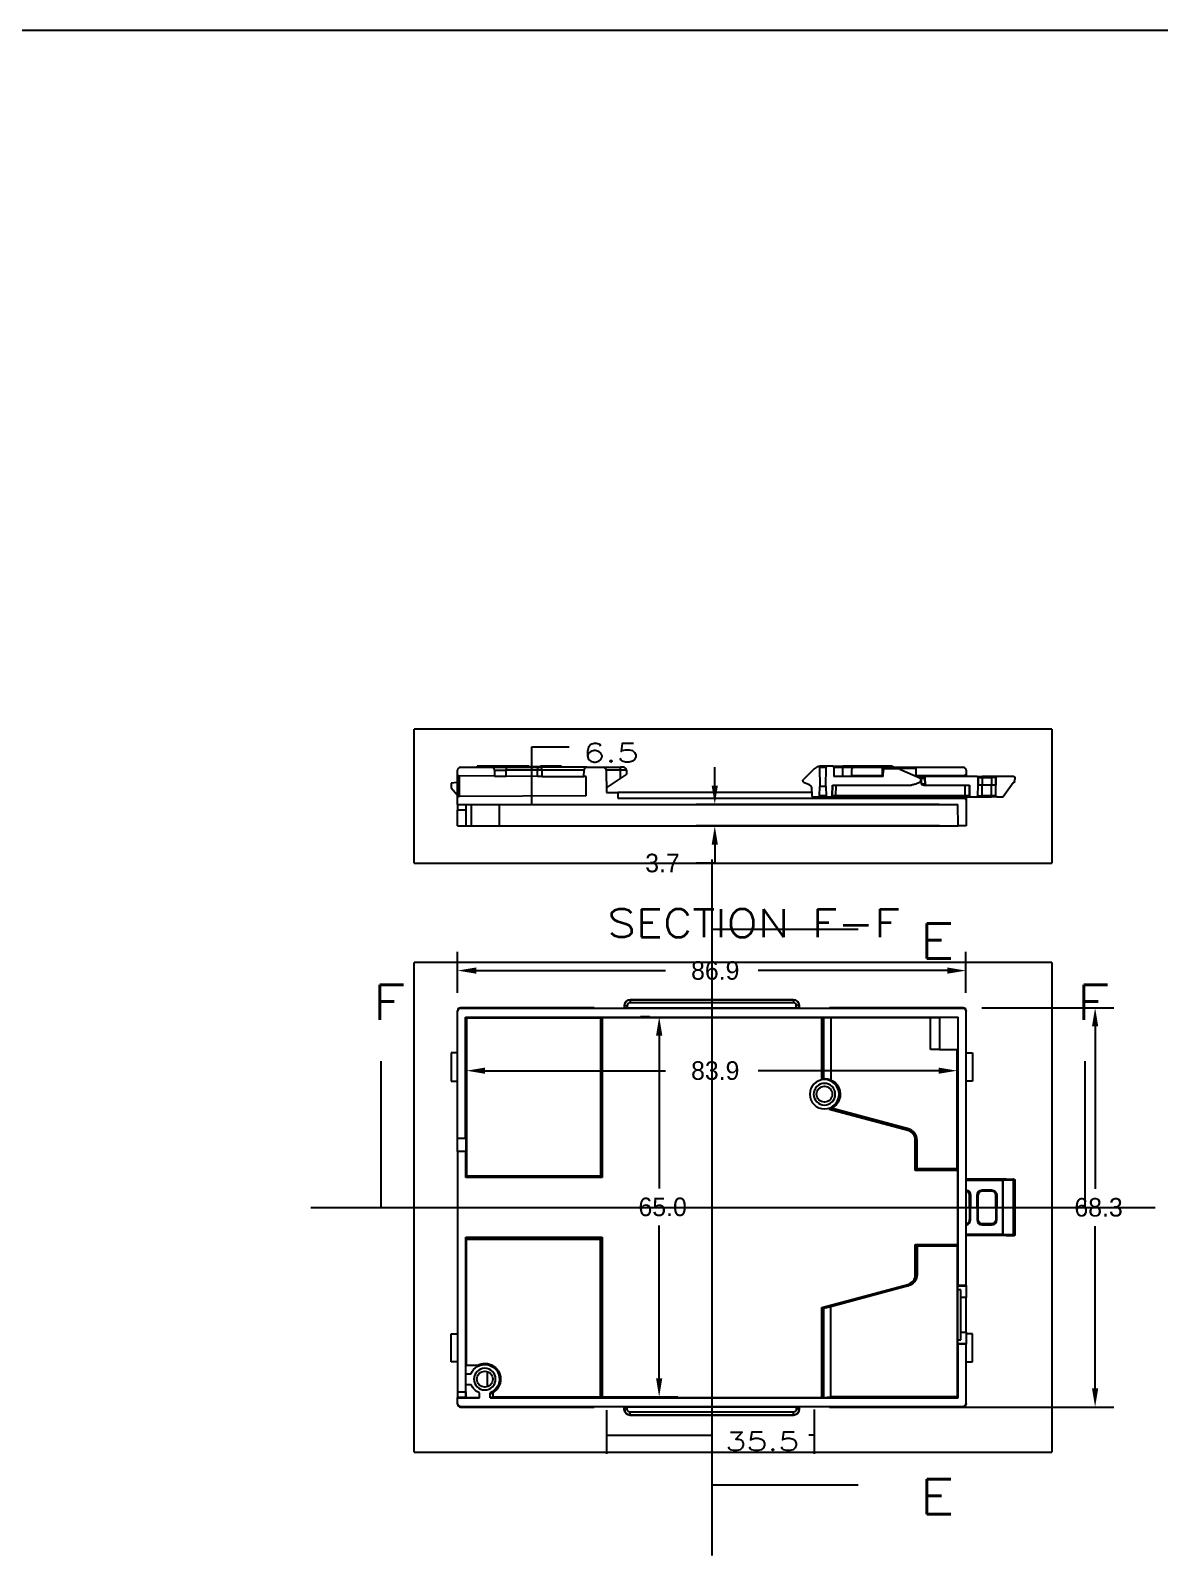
# Model space of a CAD drawing. Header units: inches. Extents: x 0 to 1189, y 0 to 841.
# Drawn here: x 898.4 to 1091.4, y 580.3 to 841 of the extents above; entities that cross this region are included whole.
import ezdxf
from ezdxf.lldxf.tags import DXFTag

# ---------------------------------------------------------------- set-up
doc = ezdxf.new("R2010")
doc.units = ezdxf.units.IN
doc.header["$MEASUREMENT"] = 0
doc.layers.add('1', color=7, linetype='Continuous', true_color=0xffffff)
doc.styles.add('blockfont', font='simplex.shx', dxfattribs={"bigfont": 'bigfont'})
tags = doc.linetypes.add('PHANTOM', pattern=[2.5, 1.25, -0.25, 0.25, -0.25, 0.25, -0.25]).pattern_tags.tags
tags[14:15] = [DXFTag(74, 4), DXFTag(75, 0), DXFTag(340, '0'), DXFTag(46, 0.0), DXFTag(50, 0.0), DXFTag(44, 0.0), DXFTag(45, 0.0)]
tags[12:13] = [DXFTag(74, 4), DXFTag(75, 0), DXFTag(340, '0'), DXFTag(46, 0.0), DXFTag(50, 0.0), DXFTag(44, 0.0), DXFTag(45, 0.0)]
tags[10:11] = [DXFTag(74, 4), DXFTag(75, 0), DXFTag(340, '0'), DXFTag(46, 0.0), DXFTag(50, 0.0), DXFTag(44, 0.0), DXFTag(45, 0.0)]
tags[8:9] = [DXFTag(74, 4), DXFTag(75, 0), DXFTag(340, '0'), DXFTag(46, 0.0), DXFTag(50, 0.0), DXFTag(44, 0.0), DXFTag(45, 0.0)]
tags[6:7] = [DXFTag(74, 4), DXFTag(75, 0), DXFTag(340, '0'), DXFTag(46, 0.0), DXFTag(50, 0.0), DXFTag(44, 0.0), DXFTag(45, 0.0)]
tags[4:5] = [DXFTag(74, 4), DXFTag(75, 0), DXFTag(340, '0'), DXFTag(46, 0.0), DXFTag(50, 0.0), DXFTag(44, 0.0), DXFTag(45, 0.0)]
doc.dimstyles.get("Standard").update_dxf_attribs({"dimtxt": 0.18, "dimasz": 0.18, "dimexe": 0.18, "dimexo": 0.0625, "dimgap": 0.09, "dimtad": 0, "dimtih": 1, "dimtoh": 1, "dimdec": 4, "dimzin": 0, "dimdsep": 46, "dimtxsty": 'Standard', "dimcen": 0.09, "dimadec": 0, "dimazin": 0, "dimtfac": 1, "dimtdec": 4, "dimtofl": 0, "dimtmove": 0, "dimatfit": 3, "dimfxl": 0, "dimtolj": 1, "dimtzin": 0, "dimarcsym": 0})

# ---------------------------------------------------------------- blocks, each defined once
blk = doc.blocks.new('*D39')
at = {"layer": '1', "color": 7, "lineweight": -2}
for p, q in [((972.93, 661.89), (972.93, 666.36)), ((1056.83, 664.77), (1056.83, 666.36)), ((976.1, 663.19), (1006.94, 663.19)), ((1053.66, 663.19), (1022.82, 663.19))]:
    blk.add_line(p, q, dxfattribs=at)
at = {"layer": '1', "color": 7}
for points in [[(976.1, 663.71), (976.1, 662.66), (972.93, 663.19)], [(1053.66, 663.71), (1053.66, 662.66), (1056.83, 663.19)]]:
    blk.add_solid(points, dxfattribs=at)
at = {"layer": 'Defpoints', "color": 0}
for p in [(1056.83, 663.19), (1056.83, 663.19), (972.93, 660.3)]:
    blk.add_point(p, dxfattribs=at)
at = {"layer": '1', "color": 7, "insert": (1014.88, 663.19), "char_height": 3.175, "attachment_point": 5}
blk.add_mtext('\\A1; 83.9 ', dxfattribs=at)
blk = doc.blocks.new('*D40')
at = {"layer": '1', "color": 7, "lineweight": -2}
for p, q in [((971.43, 676.52), (971.43, 683.48)), ((1058.33, 676.52), (1058.33, 683.48)), ((974.61, 680.3), (1006.94, 680.3)), ((1055.16, 680.3), (1022.82, 680.3))]:
    blk.add_line(p, q, dxfattribs=at)
at = {"layer": '1', "color": 7}
for points in [[(974.61, 680.83), (974.61, 679.77), (971.43, 680.3)], [(1055.16, 680.83), (1055.16, 679.77), (1058.33, 680.3)]]:
    blk.add_solid(points, dxfattribs=at)
at = {"layer": 'Defpoints', "color": 0}
for p in [(1058.33, 680.3), (971.43, 674.93), (1058.33, 674.93)]:
    blk.add_point(p, dxfattribs=at)
at = {"layer": '1', "color": 7, "insert": (1014.88, 680.3), "char_height": 3.175, "attachment_point": 5}
blk.add_mtext('\\A1; 86.9 ', dxfattribs=at)
blk = doc.blocks.new('*D41')
at = {"layer": '1', "color": 7, "lineweight": -2}
for p, q in [((1015.39, 711.89), (1015.39, 715.07)), ((1053.74, 708.72), (1012.21, 708.72)), ((1053.81, 705.02), (1012.21, 705.02)), ((1015.39, 701.84), (1015.39, 698.67)), ((1015.39, 698.67), (1012.21, 698.67))]:
    blk.add_line(p, q, dxfattribs=at)
at = {"layer": '1', "color": 7}
for points in [[(1014.86, 711.89), (1015.92, 711.89), (1015.39, 708.72)], [(1014.86, 701.84), (1015.92, 701.84), (1015.39, 705.02)]]:
    blk.add_solid(points, dxfattribs=at)
at = {"layer": 'Defpoints', "color": 0}
for p in [(1055.33, 708.72), (1015.39, 705.02), (1055.39, 705.02)]:
    blk.add_point(p, dxfattribs=at)
at = {"layer": '1', "color": 7, "insert": (1005.86, 698.67), "char_height": 3.175, "attachment_point": 5}
blk.add_mtext('\\A1; 3.7 ', dxfattribs=at)
blk = doc.blocks.new('*D42')
at = {"layer": '1', "color": 7, "lineweight": -2}
for p, q in [((1004.3, 672.37), (1002.72, 672.37)), ((1005.89, 669.19), (1005.89, 643.06)), ((1005.89, 610.59), (1005.89, 636.71)), ((989.83, 607.41), (1009.07, 607.41))]:
    blk.add_line(p, q, dxfattribs=at)
at = {"layer": '1', "color": 7}
for points in [[(1005.36, 669.19), (1006.42, 669.19), (1005.89, 672.37)], [(1005.36, 610.59), (1006.42, 610.59), (1005.89, 607.41)]]:
    blk.add_solid(points, dxfattribs=at)
at = {"layer": 'Defpoints', "color": 0}
for p in [(1005.89, 672.37), (1005.89, 672.37), (988.24, 607.41)]:
    blk.add_point(p, dxfattribs=at)
at = {"layer": '1', "color": 7, "insert": (1005.89, 639.89), "char_height": 3.175, "attachment_point": 5}
blk.add_mtext('\\A1; 65.0 ', dxfattribs=at)
blk = doc.blocks.new('*D43')
at = {"layer": '1', "color": 7, "lineweight": -2}
for p, q in [((1061.01, 673.94), (1083.58, 673.94)), ((1080.4, 670.77), (1080.4, 642.99)), ((1080.4, 608.87), (1080.4, 636.64)), ((1049.59, 605.69), (1083.58, 605.69))]:
    blk.add_line(p, q, dxfattribs=at)
at = {"layer": '1', "color": 7}
for points in [[(1079.87, 670.77), (1080.93, 670.77), (1080.4, 673.94)], [(1079.87, 608.87), (1080.93, 608.87), (1080.4, 605.69)]]:
    blk.add_solid(points, dxfattribs=at)
at = {"layer": 'Defpoints', "color": 0}
for p in [(1059.42, 673.94), (1048, 605.69), (1080.4, 605.69)]:
    blk.add_point(p, dxfattribs=at)
at = {"layer": '1', "color": 7, "insert": (1080.4, 639.82), "char_height": 3.175, "attachment_point": 5}
blk.add_mtext('\\A1; 68.3 ', dxfattribs=at)
blk = doc.blocks.new('_U0')
at = {"color": 7}
for p, q in [((358.63, 677.74), (364.98, 677.74)), ((358.63, 667.9), (358.63, 677.74)), ((352.86, 674.4), (361.81, 674.4))]:
    blk.add_line(p, q, dxfattribs=at)
for points in [[(358.63, 674.4), (359.48, 671.23), (357.78, 671.23), (358.63, 674.4)], [(358.63, 667.9), (357.78, 671.08), (359.48, 671.08), (358.63, 667.9)]]:
    blk.add_solid(points, dxfattribs=at)
at = {"layer": '1', "color": 7, "insert": (367.36, 675.13), "char_height": 3.175, "attachment_point": 7, "line_spacing_factor": 0.903614, "style": 'blockfont'}
blk.add_mtext('\\W01.410;\\fsimplex.shx;6.5', dxfattribs=at)

msp = doc.modelspace()

# ---------------------------------------------------------------- linework, layer by layer
at = {"layer": '1', "color": 251}
for p, q in [((1189, 841), (0, 841)), ((1073.0135, 721.5943), (963.9807, 721.5943)), ((963.9807, 698.6669), (963.9807, 721.5943)), ((1073.0135, 721.5943), (1073.0135, 698.6669)), ((963.9807, 698.6669), (1073.0135, 698.6669)), ((1073.0135, 681.6652), (963.9807, 681.6652)), ((963.9807, 597.9652), (963.9807, 681.6652)), ((1073.0135, 681.6652), (1073.0135, 597.9652)), ((963.9807, 597.9652), (1073.0135, 597.9652))]:
    msp.add_line(p, q, dxfattribs=at)
at = {"layer": '1', "color": 163}
for p, q in [((971.4307, 713.8157), (971.4307, 714.5669)), ((971.9307, 715.0669), (977.2368, 715.0669)), ((978.7807, 715.2169), (974.7745, 715.2169)), ((974.7745, 715.0669), (974.7745, 715.2169)), ((977.2368, 715.0669), (979.7557, 715.0669)), ((977.7367, 714.5756), (979.7557, 714.5756)), ((977.7367, 714.5756), (977.7548, 713.5381)), ((983.6307, 715.2169), (978.7807, 715.2169)), ((978.7807, 715.0669), (978.7807, 715.2169)), ((979.7557, 715.0669), (985.087, 715.0669)), ((979.7557, 715.0669), (979.7557, 714.5756)), ((985.087, 714.5756), (979.7557, 714.5756)), ((979.7557, 713.529), (979.7557, 714.5756)), ((983.6307, 715.0669), (983.6307, 715.2169)), ((985.087, 715.0669), (985.4708, 715.0669)), ((985.087, 715.0669), (985.087, 714.5756)), ((985.8696, 714.5756), (985.087, 714.5756)), ((985.087, 713.5048), (985.087, 714.5756)), ((993.5496, 715.0669), (985.4708, 715.0669)), ((985.5132, 715.2356), (985.5132, 715.0669)), ((986.171, 715.2169), (985.5752, 715.2169)), ((985.5752, 715.0669), (985.5752, 715.2169)), ((993.0497, 714.5756), (985.8696, 714.5756)), ((985.8845, 713.5012), (985.8696, 714.5756)), ((989.1752, 715.2169), (986.171, 715.2169)), ((986.171, 715.0669), (986.171, 715.2169)), ((989.1752, 715.0669), (989.1752, 715.2169)), ((989.2372, 715.0669), (989.2372, 715.2356)), ((993.0304, 713.4687), (993.0497, 714.5756)), ((993.5496, 715.0669), (996.3134, 715.0669)), ((996.3134, 715.0669), (999.2807, 715.0669)), ((996.8134, 714.5756), (996.8807, 710.7169)), ((999.2807, 714.5669), (996.8135, 714.5669)), ((999.7807, 715.0669), (999.2807, 715.0669)), ((999.2807, 714.5669), (999.2807, 715.0669)), ((999.2807, 713.1551), (999.2807, 714.5669)), ((1000.2807, 714.5669), (999.2807, 714.5669)), ((1000.2807, 714.5669), (1000.2807, 713.8169)), ((1038.7481, 714.5756), (1038.7322, 713.6669)), ((1039.248, 715.0669), (1043.8106, 715.0669)), ((1043.8106, 715.0669), (1050.0008, 715.0669)), ((1049.7509, 714.8212), (1044.0606, 714.8212)), ((1044.0807, 713.6669), (1044.0606, 714.8212)), ((1049.7509, 714.8212), (1049.7307, 713.6669)), ((1050.0008, 715.0669), (1057.8307, 715.0669)), ((1058.3307, 714.5669), (1058.3307, 713.9169)), ((971.4307, 712.4669), (970.3307, 712.3669)), ((970.3307, 712.3669), (970.3307, 711.5669)), ((971.4307, 709.818), (971.4307, 713.8157)), ((971.6796, 713.5657), (971.6796, 710.068)), ((977.7548, 713.5381), (971.6796, 713.5657)), ((977.7548, 713.5381), (979.7557, 713.529)), ((985.087, 713.5048), (979.7557, 713.529)), ((985.8845, 713.5012), (985.087, 713.5048)), ((985.8845, 713.5012), (993.0304, 713.4687)), ((993.4307, 713.4669), (993.0304, 713.4687)), ((993.4307, 710.1669), (993.4307, 713.4669)), ((996.866, 711.5572), (999.2807, 713.1551)), ((999.2807, 713.1551), (1000.2807, 713.8169)), ((1038.7322, 713.6669), (1038.7287, 713.4669)), ((1038.7322, 713.6669), (1044.0807, 713.6669)), ((1044.0807, 713.6669), (1044.1696, 713.6669)), ((1049.5285, 713.6669), (1049.7307, 713.6669)), ((1049.7307, 713.6669), (1058.0807, 713.6669)), ((1058.082, 713.4668), (1058.082, 713.6669)), ((1058.3307, 713.9169), (1058.3307, 713.4668)), ((970.3307, 711.5669), (971.4307, 710.2669)), ((971.4307, 708.7169), (971.4307, 709.818)), ((993.4307, 710.1669), (971.6796, 710.068)), ((996.8807, 710.7169), (998.8141, 710.7169)), ((1031.9433, 710.7169), (998.8141, 710.7169)), ((998.8141, 710.7169), (998.8141, 709.7669)), ((998.8141, 709.7669), (1058.0807, 709.7669)), ((1038.6685, 710.0169), (1038.6641, 709.7669)), ((1058.082, 709.7669), (1058.082, 710.0169)), ((1058.3307, 710.0169), (1058.3307, 709.5169)), ((1058.3307, 709.5169), (1058.3307, 705.0169)), ((971.4307, 708.7169), (971.4307, 707.7343)), ((971.4307, 708.7169), (1056.9161, 708.7169)), ((971.4307, 705.0169), (971.4307, 707.7343)), ((972.8281, 707.7343), (971.4307, 707.7343)), ((972.8453, 708.7169), (972.8281, 707.7343)), ((972.8453, 708.7169), (972.8453, 705.0169)), ((973.7483, 708.7168), (973.7483, 705.0169)), ((978.5807, 705.0169), (978.5807, 708.7168)), ((1056.9807, 705.0169), (1056.9161, 708.7169)), ((971.4307, 705.0169), (972.8453, 705.0169)), ((972.8453, 705.0169), (973.7483, 705.0169)), ((973.7483, 705.0169), (978.5807, 705.0169)), ((978.5807, 705.0169), (1056.9807, 705.0169)), ((1058.3307, 705.0169), (1056.9807, 705.0169)), ((1000.9307, 675.3064), (1000.9307, 675.3152)), ((1028.8307, 675.3152), (1000.9307, 675.3152)), ((1000.9307, 675.3064), (1028.8307, 675.3064)), ((1000.9307, 675.3064), (1000.9307, 674.8064)), ((1028.8307, 675.3064), (1028.8307, 675.3152)), ((1028.8307, 675.3064), (1028.8307, 674.8064)), ((971.4307, 673.3402), (971.4307, 673.4402)), ((971.4307, 651.6652), (971.4307, 673.3402)), ((994.7626, 673.9402), (971.9307, 673.9402)), ((971.9307, 673.9402), (971.9307, 673.8402)), ((1057.8307, 673.8402), (971.9307, 673.8402)), ((994.7626, 673.9402), (995.9626, 673.8947)), ((995.9626, 673.8947), (999.9307, 673.8947)), ((999.9307, 674.3152), (999.9307, 673.8947)), ((999.9396, 674.3152), (999.9307, 674.3152)), ((999.9307, 673.8947), (999.9396, 673.8894)), ((999.9396, 673.8894), (999.9396, 674.3152)), ((999.9396, 674.3152), (1000.4395, 674.3152)), ((1000.4395, 674.3152), (1000.4395, 673.8842)), ((1029.3219, 673.8842), (1000.4395, 673.8842)), ((1028.8307, 674.8064), (1000.9307, 674.8064)), ((1029.3219, 673.8842), (1029.3219, 674.3152)), ((1029.8218, 674.3152), (1029.3219, 674.3152)), ((1029.8218, 674.3152), (1029.8307, 674.3152)), ((1029.8218, 674.3152), (1029.8218, 673.8894)), ((1029.8218, 673.8894), (1029.8307, 673.8947)), ((1029.8307, 673.8947), (1029.8307, 674.3152)), ((1029.8307, 673.8947), (1033.4357, 673.8947)), ((1033.4357, 673.8947), (1033.7988, 673.8947)), ((1033.7988, 673.8947), (1034.9988, 673.9402)), ((1057.8307, 673.9402), (1034.9988, 673.9402)), ((1057.8307, 673.8402), (1057.8307, 673.9402)), ((1058.3307, 673.4402), (1058.3307, 673.3402)), ((1058.3307, 626.4652), (1058.3307, 673.3402)), ((972.7807, 672.3652), (1056.9807, 672.3652)), ((972.7807, 672.3652), (972.9291, 672.2169)), ((972.7807, 651.6652), (972.7807, 672.3652)), ((972.9291, 672.2169), (995.8317, 672.2169)), ((972.9291, 672.2169), (972.9291, 645.2152)), ((995.9112, 672.2964), (995.8317, 672.2169)), ((995.8317, 672.2169), (995.8317, 645.2152)), ((995.9112, 645.1755), (995.9112, 672.2964)), ((996.1611, 672.3007), (996.1611, 644.9255)), ((996.1611, 672.3007), (1033.7133, 672.3007)), ((1033.7133, 661.8328), (1033.7133, 672.3007)), ((1033.9543, 672.2975), (1033.9543, 661.8595)), ((1033.9543, 672.2975), (1035.2278, 672.2169)), ((1035.2278, 672.2169), (1035.2278, 661.6323)), ((1052.2807, 672.2169), (1035.2278, 672.2169)), ((1052.2807, 666.8152), (1052.2807, 672.2692)), ((1053.7807, 672.2954), (1053.7807, 666.8152)), ((1056.9109, 672.2954), (1053.7807, 672.2954)), ((1056.9807, 672.3652), (1056.9109, 672.2954)), ((1056.9109, 672.2954), (1056.9109, 666.8152)), ((1056.9807, 626.4652), (1056.9807, 672.3652)), ((971.4307, 666.2152), (970.3307, 666.2152)), ((970.3307, 666.2152), (970.3307, 661.4152)), ((1053.7807, 666.8152), (1052.2807, 666.8152)), ((1053.7807, 666.8152), (1056.9109, 666.8152)), ((1056.8323, 646.4402), (1056.8323, 666.8152)), ((1058.3307, 666.2152), (1059.4307, 666.2152)), ((1059.4307, 666.2152), (1059.4307, 661.4152)), ((970.3307, 661.4152), (971.4307, 661.4152)), ((1059.4307, 661.4152), (1058.3307, 661.4152)), ((1048.399, 652.9643), (1034.9173, 656.5824)), ((1035.3093, 656.736), (1048.4638, 653.2058)), ((1048.4741, 653.2442), (1035.3629, 656.7628)), ((1048.399, 652.9643), (1048.4638, 653.2058)), ((1048.4741, 653.2442), (1048.4638, 653.2058)), ((971.4307, 651.6652), (971.4307, 651.6393)), ((971.4307, 651.6652), (972.7807, 651.6652)), ((971.4307, 649.3896), (971.4307, 651.6393)), ((971.4307, 651.6393), (972.8067, 651.6393)), ((971.4307, 649.3896), (971.4307, 608.3125)), ((972.8453, 649.3896), (971.4307, 649.3896)), ((972.8067, 651.6393), (972.7807, 651.6652)), ((972.8453, 644.9255), (972.8453, 649.3896)), ((1049.666, 651.3125), (1049.916, 651.3125)), ((1049.666, 646.1505), (1049.666, 651.3125)), ((1049.9557, 651.3125), (1049.916, 651.3125)), ((1049.916, 651.3125), (1049.916, 646.4005)), ((1049.9557, 646.4402), (1049.9557, 651.3125)), ((996.1611, 644.9255), (972.8453, 644.9255)), ((972.8496, 645.1755), (972.9291, 645.2152)), ((972.8496, 645.1755), (995.9111, 645.1755)), ((972.9291, 645.2152), (995.8317, 645.2152)), ((995.8317, 645.2152), (995.9111, 645.1755)), ((996.1611, 644.9255), (995.9112, 645.1755)), ((1049.666, 646.1505), (1049.916, 646.4005)), ((1056.9161, 646.1505), (1049.666, 646.1505)), ((1049.9557, 646.4402), (1049.916, 646.4005)), ((1049.916, 646.4005), (1056.9118, 646.4005)), ((1056.8323, 646.4402), (1049.9557, 646.4402)), ((1056.8323, 646.4402), (1056.9118, 646.4005)), ((1056.9161, 633.48), (1056.9161, 646.1505)), ((972.8453, 611.3652), (972.8453, 634.705)), ((972.8453, 634.705), (996.1611, 634.705)), ((995.9111, 634.455), (972.8496, 634.455)), ((972.9291, 634.4152), (972.8496, 634.455)), ((972.9291, 634.4152), (995.8317, 634.4152)), ((972.9291, 612.8152), (972.9291, 634.4152)), ((995.9111, 634.455), (995.8317, 634.4152)), ((995.8317, 607.4136), (995.8317, 634.4152)), ((996.1611, 634.705), (995.9112, 634.455)), ((995.9112, 607.3341), (995.9112, 634.455)), ((996.1611, 634.705), (996.1611, 607.3298)), ((1049.666, 633.48), (1049.916, 633.23)), ((1049.666, 628.318), (1049.666, 633.48)), ((1049.666, 633.48), (1056.9161, 633.48)), ((1049.916, 633.23), (1049.9557, 633.1902)), ((1049.916, 633.23), (1049.916, 628.318)), ((1056.9118, 633.23), (1049.916, 633.23)), ((1049.9557, 633.1902), (1049.9557, 628.318)), ((1056.8323, 633.1902), (1049.9557, 633.1902)), ((1056.9118, 633.23), (1056.8323, 633.1902)), ((1056.8323, 633.1902), (1056.8323, 607.4136)), ((1049.666, 628.318), (1049.916, 628.318)), ((1049.916, 628.318), (1049.9557, 628.318)), ((1033.7133, 622.725), (1048.399, 626.6661)), ((1048.4638, 626.4247), (1033.9721, 622.5356)), ((1048.4741, 626.3863), (1035.2278, 622.8315)), ((1048.399, 626.6661), (1048.4638, 626.4247)), ((1048.4638, 626.4247), (1048.4741, 626.3863)), ((1057.4307, 625.7433), (1056.91, 625.7433)), ((1056.91, 617.1872), (1056.91, 625.7433)), ((1056.9356, 626.4201), (1056.9807, 626.4652)), ((1056.9356, 626.4201), (1058.3307, 626.4201)), ((1058.3307, 626.4652), (1056.9807, 626.4652)), ((1057.4307, 617.1872), (1057.4307, 625.7433)), ((1058.3307, 626.4652), (1058.3307, 626.4201)), ((1058.3307, 626.4201), (1058.3307, 624.4204)), ((1058.3307, 624.4204), (1057.4307, 624.4204)), ((1058.3307, 618.5101), (1058.3307, 624.4204)), ((1033.7133, 622.725), (1033.9543, 622.5401)), ((1033.7133, 607.3298), (1033.7133, 622.725)), ((1033.9543, 622.5401), (1033.9543, 607.333)), ((1035.2278, 622.8315), (1033.9721, 622.5356)), ((1035.2278, 607.4136), (1035.2278, 622.8315)), ((970.3307, 618.2152), (971.4307, 618.2152)), ((970.3307, 613.4152), (970.3307, 618.2152)), ((1057.4307, 618.5101), (1058.3307, 618.5101)), ((1058.3307, 618.5101), (1058.3307, 616.5104)), ((1059.4307, 618.2152), (1058.3307, 618.2152)), ((1059.4307, 613.4152), (1059.4307, 618.2152)), ((1056.91, 617.1872), (1057.4307, 617.1872)), ((1058.3307, 616.5104), (1056.9356, 616.5104)), ((1056.9807, 616.4652), (1056.9356, 616.5104)), ((1058.3307, 616.4652), (1056.9807, 616.4652)), ((1056.9807, 607.2652), (1056.9807, 616.4652)), ((1058.3307, 616.5104), (1058.3307, 616.4652)), ((1058.3307, 606.2903), (1058.3307, 616.4652)), ((971.4307, 613.4152), (970.3307, 613.4152)), ((974.7512, 612.8152), (972.8505, 612.8152)), ((972.8505, 611.3652), (972.8505, 612.8152)), ((1058.3307, 613.4152), (1059.4307, 613.4152)), ((972.8453, 609.5652), (972.8453, 611.3652)), ((972.8453, 611.3652), (973.7483, 611.3652)), ((976.4807, 611.7546), (976.4807, 609.1759)), ((971.4307, 609.3125), (971.4307, 607.3127)), ((971.4307, 608.3125), (972.8453, 608.3125)), ((972.8453, 608.3125), (972.8453, 609.5652)), ((972.8453, 609.5652), (973.7483, 609.5652)), ((972.8505, 607.3351), (972.8505, 609.5652)), ((975.1807, 607.2652), (975.1807, 608.1329)), ((976.9807, 607.2652), (976.9807, 608.1329)), ((977.4807, 608.1566), (977.4807, 607.3613)), ((977.4807, 607.4136), (995.8317, 607.4136)), ((995.9112, 607.3341), (995.8317, 607.4136)), ((1033.9543, 607.333), (1035.2278, 607.4136)), ((1056.8323, 607.4136), (1035.2278, 607.4136)), ((1056.9807, 607.2652), (1056.8323, 607.4136)), ((971.4307, 607.2652), (971.4307, 607.3127)), ((972.8281, 607.3127), (971.4307, 607.3127)), ((971.4307, 606.2903), (971.4307, 607.2652)), ((971.4307, 607.2652), (975.1807, 607.2652)), ((971.4307, 606.1903), (971.4307, 606.2903)), ((971.9307, 605.7902), (1057.8307, 605.7902)), ((971.9307, 605.7902), (971.9307, 605.6902)), ((971.9307, 605.6902), (994.7626, 605.6902)), ((972.8281, 607.3127), (972.8505, 607.3351)), ((972.8505, 607.3351), (975.1807, 607.3351)), ((976.9807, 607.2652), (1056.9807, 607.2652)), ((995.9626, 605.7358), (994.7626, 605.6902)), ((999.9307, 605.7358), (995.9626, 605.7358)), ((996.1611, 607.3298), (1033.7133, 607.3298)), ((999.9396, 605.7411), (999.9307, 605.7358)), ((999.9307, 605.3152), (999.9307, 605.7358)), ((999.9396, 605.3152), (999.9307, 605.3152)), ((999.9396, 605.7411), (999.9396, 605.3152)), ((999.9396, 605.3152), (1000.4395, 605.3152)), ((1000.4395, 605.3152), (1000.4395, 605.7463)), ((1000.4395, 605.7463), (1029.3219, 605.7463)), ((1000.9307, 604.3241), (1000.9307, 604.8241)), ((1028.8307, 604.8241), (1000.9307, 604.8241)), ((1028.8307, 604.3241), (1028.8307, 604.8241)), ((1029.3219, 605.7463), (1029.3219, 605.3152)), ((1029.8218, 605.3152), (1029.3219, 605.3152)), ((1029.8218, 605.3152), (1029.8218, 605.7411)), ((1029.8307, 605.7358), (1029.8218, 605.7411)), ((1029.8218, 605.3152), (1029.8307, 605.3152)), ((1029.8307, 605.7358), (1029.8307, 605.3152)), ((1033.4357, 605.7358), (1029.8307, 605.7358)), ((1033.7988, 605.7358), (1033.4357, 605.7358)), ((1034.9988, 605.6902), (1033.7988, 605.7358)), ((1034.9988, 605.6902), (1057.8307, 605.6902)), ((1057.8307, 605.6902), (1057.8307, 605.7902)), ((1058.3307, 606.2903), (1058.3307, 606.1903)), ((1000.9307, 604.3241), (1000.9307, 604.3152)), ((1000.9307, 604.3241), (1028.8307, 604.3241)), ((1028.8307, 604.3152), (1000.9307, 604.3152)), ((1028.8307, 604.3241), (1028.8307, 604.3152))]:
    msp.add_line(p, q, dxfattribs=at)
at = {"layer": '1', "color": 252}
for p, q in [((1032.3591, 714.7775), (1030.4932, 712.9116)), ((1033.2913, 715.0405), (1033.3485, 711.7669)), ((1034.5561, 715.2169), (1033.4198, 715.2169)), ((1033.5107, 715.0695), (1034.4061, 715.0695)), ((1034.3485, 711.7669), (1034.4061, 715.0695)), ((1035.5653, 715.2169), (1034.5561, 715.2169)), ((1035.5653, 715.2169), (1037.2533, 715.2169)), ((1035.7153, 715.0682), (1037.255, 715.0682)), ((1035.7153, 715.0682), (1035.7293, 713.4669)), ((1044.6367, 715.2169), (1037.2533, 715.2169)), ((1037.255, 715.0682), (1044.6385, 715.0682)), ((1037.2552, 713.4668), (1037.255, 715.0682)), ((1044.1591, 713.4669), (1044.2198, 714.6247)), ((1046.9675, 714.7669), (1044.3696, 714.7669)), ((1045.7403, 715.2169), (1044.6367, 715.2169)), ((1045.8903, 715.0682), (1044.6385, 715.0682)), ((1044.6385, 715.0668), (1044.6385, 715.0682)), ((1045.8903, 715.0668), (1045.8903, 715.0682)), ((1047.0273, 714.7544), (1050.5635, 713.2169)), ((1030.4485, 712.7169), (1030.4493, 712.8068)), ((1030.4485, 712.7169), (1030.4492, 712.6358)), ((1030.5483, 712.496), (1031.3826, 712.1951)), ((1031.4354, 712.1624), (1031.8631, 711.7533)), ((1033.2642, 710.159), (1033.3485, 711.7669)), ((1034.3485, 711.7669), (1033.3485, 711.7669)), ((1034.3485, 711.7669), (1034.4327, 710.159)), ((1035.5135, 712.0169), (1035.4811, 710.1643)), ((1035.4811, 710.1643), (1035.5135, 712.0169)), ((1035.5135, 712.0169), (1048.9912, 712.0169)), ((1044.1591, 713.4669), (1035.7293, 713.4669)), ((1036.081, 710.1643), (1036.1134, 712.0169)), ((1049.6573, 712.1729), (1050.4712, 712.5763)), ((1049.9884, 713.4669), (1050.6636, 713.4669)), ((1050.6636, 713.3247), (1050.3154, 713.3247)), ((1050.5635, 713.2169), (1050.5546, 712.708)), ((1050.6636, 713.217), (1050.6819, 712.1643)), ((1051.1447, 712.0169), (1051.4818, 712.0169)), ((1051.3135, 713.2169), (1051.3191, 713.3247)), ((1051.3318, 712.1643), (1051.3135, 713.2172)), ((1051.3135, 713.2169), (1051.3318, 712.1643)), ((1060.2408, 713.4669), (1051.4689, 713.4669)), ((1051.4818, 712.0169), (1058.9135, 712.0169)), ((1058.1136, 712.0169), (1058.1459, 710.1643)), ((1058.9458, 710.1643), (1058.9135, 712.0169)), ((1058.9135, 712.0169), (1058.9458, 710.1643)), ((1060.2408, 713.4669), (1061.1135, 713.4669)), ((1060.3811, 710.1643), (1060.4135, 712.0169)), ((1060.3811, 710.1643), (1060.4135, 712.0169)), ((1060.3907, 713.3195), (1060.4135, 712.0169)), ((1060.3907, 713.3195), (1061.1135, 713.3195)), ((1060.4135, 712.0169), (1060.3907, 713.3195)), ((1061.1135, 712.0169), (1060.4135, 712.0169)), ((1062.7135, 713.4669), (1061.1135, 713.4669)), ((1061.1135, 713.4669), (1061.1135, 713.3195)), ((1061.1135, 713.3195), (1062.7135, 713.3195)), ((1061.1135, 713.3195), (1061.1135, 712.0169)), ((1062.7135, 712.0169), (1061.1135, 712.0169)), ((1061.1135, 710.1643), (1061.1135, 712.0169)), ((1063.5862, 713.4669), (1062.7135, 713.4669)), ((1062.7135, 713.4669), (1062.7135, 713.3195)), ((1062.7135, 713.3195), (1062.7135, 712.0169)), ((1063.4362, 713.3195), (1062.7135, 713.3195)), ((1063.4135, 712.0169), (1062.7135, 712.0169)), ((1062.7135, 710.1643), (1062.7135, 712.0169)), ((1063.4362, 713.3195), (1063.4135, 712.0169)), ((1063.4135, 712.0169), (1063.4362, 713.3195)), ((1063.4458, 710.1643), (1063.4135, 712.0169)), ((1063.4458, 710.1643), (1063.4135, 712.0169)), ((1066.5043, 713.4669), (1063.5862, 713.4669)), ((1064.7083, 710.0797), (1066.4135, 712.4669)), ((1066.4135, 712.4669), (1066.4949, 712.4669)), ((1066.6447, 712.609), (1066.6635, 712.9669)), ((1066.6542, 713.3208), (1066.6635, 712.9669)), ((1031.9093, 711.6505), (1031.9642, 710.1613)), ((1032.1141, 710.0169), (1033.1144, 710.0169)), ((1033.1144, 710.0169), (1034.5825, 710.0169)), ((1034.4327, 710.159), (1033.2642, 710.159)), ((1034.5825, 710.0169), (1035.3312, 710.0169)), ((1035.3312, 710.0169), (1036.081, 710.0169)), ((1058.1459, 710.1643), (1036.081, 710.1643)), ((1036.081, 710.0169), (1036.081, 710.1643)), ((1036.081, 710.0169), (1058.1459, 710.0169)), ((1058.1459, 710.0169), (1058.1459, 710.1643)), ((1058.1459, 710.0169), (1059.0958, 710.0169)), ((1059.0958, 710.0169), (1060.2312, 710.0169)), ((1060.2312, 710.0169), (1061.1135, 710.0169)), ((1060.3811, 710.1643), (1061.1135, 710.1643)), ((1062.7135, 710.1643), (1061.1135, 710.1643)), ((1061.1135, 710.0169), (1061.1135, 710.1643)), ((1061.1135, 710.0169), (1062.7135, 710.0169)), ((1063.4458, 710.1643), (1062.7135, 710.1643)), ((1062.7135, 710.0169), (1062.7135, 710.1643)), ((1063.5958, 710.0169), (1062.7135, 710.0169)), ((1063.5958, 710.0169), (1064.5863, 710.0169)), ((1058.3305, 644.5822), (1064.5863, 644.5822)), ((1064.5863, 644.4324), (1058.3305, 644.4324)), ((1065.1877, 644.6402), (1058.3306, 644.6402)), ((1064.5863, 644.5822), (1065.1871, 644.6263)), ((1064.5863, 644.5822), (1064.5863, 644.4324)), ((1064.5863, 644.4324), (1064.5863, 635.1981)), ((1064.7083, 644.4324), (1064.5863, 644.4324)), ((1065.3037, 644.4761), (1064.7083, 644.4324)), ((1064.7083, 635.1981), (1064.7083, 644.4324)), ((1065.1871, 644.6263), (1065.1877, 644.6402)), ((1065.1877, 644.6402), (1066.4019, 644.6402)), ((1065.1908, 644.6255), (1066.2457, 644.6255)), ((1066.4135, 644.4761), (1065.3037, 644.4761)), ((1066.4019, 644.6402), (1066.4012, 644.6202)), ((1066.4012, 644.6202), (1066.4013, 644.6202)), ((1066.5135, 644.6402), (1066.4019, 644.6402)), ((1066.4119, 644.6203), (1066.4937, 644.6203)), ((1066.4119, 644.4954), (1066.4119, 644.6203)), ((1066.4937, 644.4954), (1066.4119, 644.4954)), ((1066.4135, 644.4761), (1066.4135, 635.1544)), ((1066.4937, 644.6203), (1066.5137, 644.6402)), ((1066.4937, 644.4954), (1066.4937, 644.6203)), ((1066.4949, 644.4954), (1066.5011, 644.6201)), ((1066.4949, 639.8152), (1066.4949, 644.4954)), ((1066.5137, 644.6402), (1066.5135, 644.6402)), ((1066.6635, 644.4905), (1066.6447, 644.4717)), ((1066.6447, 644.4717), (1066.6447, 639.8152)), ((1066.6635, 644.4903), (1066.6635, 644.4905)), ((1066.6635, 644.4903), (1066.6635, 635.1402)), ((1058.9458, 641.9187), (1058.9135, 641.8863)), ((1058.9135, 641.8863), (1058.9135, 637.7442)), ((1058.9458, 639.8152), (1058.9458, 641.9187)), ((1058.9458, 641.9187), (1059.0958, 641.9187)), ((1059.0958, 641.9187), (1059.0958, 639.8152)), ((1060.2312, 639.8152), (1060.2312, 641.9152)), ((1060.3811, 641.9152), (1060.2312, 641.9152)), ((1060.3811, 641.9152), (1060.4135, 641.9152)), ((1060.3811, 641.9152), (1060.3811, 639.8152)), ((1060.4135, 637.7152), (1060.4135, 641.9152)), ((1061.1135, 642.7976), (1062.7135, 642.7976)), ((1061.1135, 642.6476), (1061.1135, 642.7976)), ((1061.1135, 642.6476), (1061.1135, 642.6152)), ((1062.7135, 642.6476), (1061.1135, 642.6476)), ((1062.7135, 642.6152), (1061.1135, 642.6152)), ((1062.7135, 642.6476), (1062.7135, 642.7976)), ((1062.7135, 642.6476), (1062.7135, 642.6152)), ((1063.4135, 641.9152), (1063.4135, 637.7152)), ((1063.4458, 641.9152), (1063.4135, 641.9152)), ((1063.4458, 641.9152), (1063.5958, 641.9152)), ((1063.4458, 639.8152), (1063.4458, 641.9152)), ((1063.5958, 641.9152), (1063.5958, 639.8152)), ((1059.0958, 639.8152), (1058.9458, 639.8152)), ((1058.9458, 639.8152), (1058.9458, 637.7118)), ((1059.0958, 637.7118), (1059.0958, 639.8152)), ((1060.2312, 639.8152), (1060.2312, 637.7152)), ((1060.3811, 639.8152), (1060.2312, 639.8152)), ((1060.3811, 637.7152), (1060.3811, 639.8152)), ((1063.4458, 639.8152), (1063.4458, 637.7152)), ((1063.5958, 639.8152), (1063.4458, 639.8152)), ((1063.5958, 637.7152), (1063.5958, 639.8152)), ((1066.4949, 639.8152), (1066.4949, 635.1351)), ((1066.6447, 639.8152), (1066.4949, 639.8152)), ((1066.6447, 635.1588), (1066.6447, 639.8152)), ((1058.9458, 637.7118), (1058.9135, 637.7442)), ((1058.9458, 637.7118), (1059.0958, 637.7118)), ((1060.3811, 637.7152), (1060.2312, 637.7152)), ((1060.3811, 637.7152), (1060.4135, 637.7152)), ((1062.7135, 637.0152), (1061.1135, 637.0152)), ((1061.1135, 636.9829), (1061.1135, 637.0152)), ((1062.7135, 636.9829), (1061.1135, 636.9829)), ((1061.1135, 636.9829), (1061.1135, 636.8329)), ((1061.1135, 636.8329), (1062.7135, 636.8329)), ((1062.7135, 636.9829), (1062.7135, 637.0152)), ((1062.7135, 636.9829), (1062.7135, 636.8329)), ((1063.4458, 637.7152), (1063.4135, 637.7152)), ((1063.4458, 637.7152), (1063.5958, 637.7152)), ((1064.5863, 635.1981), (1058.3305, 635.1981)), ((1058.3305, 635.0483), (1064.5863, 635.0483)), ((1065.1877, 634.9902), (1058.3306, 634.9902)), ((1064.5863, 635.0483), (1064.5863, 635.1981)), ((1064.7083, 635.1981), (1064.5863, 635.1981)), ((1064.5863, 635.0483), (1065.1871, 635.0042)), ((1065.3037, 635.1544), (1064.7083, 635.1981)), ((1065.1871, 635.0042), (1065.1877, 634.9902)), ((1065.1877, 634.9902), (1066.4019, 634.9902)), ((1065.1908, 635.005), (1066.2457, 635.005)), ((1066.4135, 635.1544), (1065.3037, 635.1544)), ((1066.4019, 634.9902), (1066.4012, 635.0103)), ((1066.4012, 635.0103), (1066.4013, 635.0103)), ((1066.5135, 634.9902), (1066.4019, 634.9902)), ((1066.4119, 635.1351), (1066.4119, 635.0102)), ((1066.4937, 635.1351), (1066.4119, 635.1351)), ((1066.4119, 635.0102), (1066.4937, 635.0102)), ((1066.4937, 635.1351), (1066.4937, 635.0102)), ((1066.4937, 635.0102), (1066.5137, 634.9902)), ((1066.4949, 635.1351), (1066.5011, 635.0104)), ((1066.5137, 634.9902), (1066.5135, 634.9902)), ((1066.6635, 635.14), (1066.6447, 635.1588)), ((1066.6635, 635.1402), (1066.6635, 635.14))]:
    msp.add_line(p, q, dxfattribs=at)
at = {"layer": '1', "color": 43, "linetype": 'PHANTOM', "ltscale": 9.52}
msp.add_line((1014.8807, 699.3152), (1014.8807, 580.3152), dxfattribs=at)
at = {"layer": '1', "color": 43}
for p, q in [((1039.8807, 687.3152), (1014.8807, 687.3152)), ((958.3307, 664.8152), (958.3307, 639.8152)), ((1078.6635, 664.8152), (1078.6635, 639.8152)), ((1039.8807, 592.3152), (1014.8807, 592.3152))]:
    msp.add_line(p, q, dxfattribs=at)
at = {"layer": '1', "color": 43, "linetype": 'PHANTOM', "ltscale": 11.546623}
msp.add_line((946.3307, 639.8152), (1090.6635, 639.8152), dxfattribs=at)
at = {"layer": '1', "color": 7}
for p, q in [((996.8807, 605.1483), (996.8807, 597.6846)), ((1032.3807, 605.2983), (1032.3807, 597.6846)), ((996.8807, 600.8596), (1014.7854, 600.8596)), ((1032.3807, 600.8596), (1031.4806, 600.8596))]:
    msp.add_line(p, q, dxfattribs=at)
at = {"layer": '1', "color": 163, "extrusion": (0, 0, -1)}
for centre, radius in [((-1034.1307, 659.1652), 2.5), ((-1034.1307, 659.1652), 1.85), ((-976.0807, 610.4652), 1.85)]:
    msp.add_circle(centre, radius, dxfattribs=at)
at = {"layer": '1', "color": 163}
for centre in [(1034.1307, 659.1652), (976.0807, 610.4652)]:
    msp.add_circle(centre, 1.35, dxfattribs=at)
for centre, radius, start, end in [((971.9307, 714.5669), 0.5, 90, 180), ((977.2368, 714.5669), 0.5, 1, 90), ((993.5496, 714.5669), 0.5, 90, 179), ((996.3134, 714.5669), 0.5, 1, 90), ((999.7807, 714.5669), 0.5, 0, 90), ((1039.248, 714.5669), 0.5, 90, 179), ((1043.8106, 714.8169), 0.25, 1, 90), ((1050.0008, 714.8169), 0.25, 90, 179), ((1057.8307, 714.5669), 0.5, 0, 90), ((971.6807, 713.8157), 0.25, 180, 269.739566), ((1058.0807, 713.9169), 0.25, 270, 0), ((971.6807, 709.818), 0.25, 90.260434, 180), ((1058.0807, 709.5169), 0.25, 0, 90), ((1000.9307, 674.3152), 1, 90, 180), ((1028.8307, 674.3152), 1, 0, 90), ((1000.9307, 674.3152), 0.4912, 90, 180), ((1028.8307, 674.3152), 0.4912, 0, 90), ((1047.9557, 651.3125), 1.7103, 0, 74.977673), ((1047.9557, 651.3125), 2, 0, 74.977673), ((1047.9557, 628.318), 1.7103, 285.022327, 0), ((1000.9307, 605.3152), 0.9911, 180, 270), ((1028.8307, 605.3152), 0.9911, 270, 0)]:
    msp.add_arc(centre, radius, start, end, dxfattribs=at)
at = {"layer": '1', "color": 252}
for centre, radius, start, end in [((1033.4198, 713.7169), 1.5, 101.902715, 135), ((1033.1414, 715.0378), 0.15, 1, 101.902715), ((1034.5561, 715.0669), 0.15, 90, 179), ((1035.5653, 715.0669), 0.15, 0.5, 90), ((1044.3696, 714.6169), 0.15, 90, 177), ((1046.9675, 714.6169), 0.15, 66.5, 90), ((1031.3317, 712.054), 0.15, 46.274367, 70.167693), ((1031.7594, 711.645), 0.15, 2.11199, 46.274367), ((1051.4689, 713.3169), 0.15, 90, 177), ((1032.1141, 710.1669), 0.15, 182.11199, 270), ((1033.1144, 710.1669), 0.15, 270, 357), ((1034.5825, 710.1669), 0.15, 183, 270), ((1064.5863, 710.1669), 0.15, 270, 324.462322), ((1061.1135, 641.9152), 0.7323, 90, 180), ((1061.1135, 641.9152), 0.7, 90, 180), ((1062.7135, 641.9152), 0.7323, 0, 90), ((1062.7135, 641.9152), 0.7, 0, 90), ((1061.1135, 637.7152), 0.8823, 180, 270), ((1062.7135, 637.7152), 0.8823, 270, 0)]:
    msp.add_arc(centre, radius, start, end, dxfattribs=at)
at = {"layer": '1', "color": 252, "extrusion": (0, 0, -1)}
for centre, radius, start, end in [((-1045.7403, 715.0669), 0.15, 90, 179.5), ((-1030.5992, 712.6371), 0.15, 289.832307, 359.5), ((-1030.5993, 712.8055), 0.15, 0.5, 45), ((-1048.9912, 713.5169), 1.5, 243.637024, 270), ((-1050.4046, 712.7107), 0.15, 181, 243.637024), ((-1051.4818, 712.1669), 0.15, 270, 359), ((-1060.2408, 713.3169), 0.15, 90, 179), ((-1063.5862, 713.3169), 0.15, 1, 90), ((-1066.4949, 712.6169), 0.15, 183, 270), ((-1066.5043, 713.3169), 0.15, 90, 178.5), ((-1035.3312, 710.1669), 0.15, 181, 270), ((-1059.0958, 710.1669), 0.15, 270, 359), ((-1060.2312, 710.1669), 0.15, 181, 270), ((-1063.5958, 710.1669), 0.15, 270, 359), ((-1061.1135, 641.9152), 0.8823, 360, 90), ((-1062.7135, 641.9152), 0.8823, 90, 180), ((-1061.1135, 637.7152), 0.7323, 270, 0), ((-1061.1135, 637.7152), 0.7, 270, 0), ((-1062.7135, 637.7152), 0.7, 180, 270), ((-1062.7135, 637.7152), 0.7323, 180, 270)]:
    msp.add_arc(centre, radius, start, end, dxfattribs=at)
at = {"layer": '1', "color": 163, "extrusion": (0, 0, -1)}
for centre, radius, start, end in [((-1000.9307, 674.3152), 0.9911, 0, 90), ((-1028.8307, 674.3152), 0.9911, 90, 180), ((-1034.1307, 659.1652), 2.7, 81.107003, 253.061443), ((-1047.9557, 651.3125), 1.9603, 105.022327, 180), ((-1047.9557, 628.318), 1.9603, 180, 254.977673), ((-1047.9557, 628.318), 2, 180, 254.977673), ((-976.0807, 610.4652), 2.5, 21.100196, 248.899804), ((-976.0807, 610.4652), 2.7, 60.501707, 250.528779), ((-976.0807, 610.4652), 2.5, 291.100196, 338.899804), ((-1000.9307, 605.3152), 1, 270, 0), ((-1000.9307, 605.3152), 0.4912, 270, 0), ((-1028.8307, 605.3152), 1, 180, 270), ((-1028.8307, 605.3152), 0.4912, 180, 270)]:
    msp.add_arc(centre, radius, start, end, dxfattribs=at)
at = {"layer": '1', "color": 163}
for centre, major_axis, ratio, start_param, end_param in [((985.4708, 714.5669), (0, -0.5), 0.79772996, 1.58824962, 3.14159265), ((971.9307, 673.4402), (0, 0.5), 0.99994518, 0, 1.57079633), ((971.9307, 673.3402), (0, 0.5), 0.99994518, 0, 1.57079633), ((1057.8307, 673.4402), (0, -0.5), 0.99994518, 1.57079633, 3.14159265), ((1057.8307, 673.3402), (0, -0.5), 0.99994518, 1.57079633, 3.14159265), ((971.9307, 606.2903), (0, 0.5), 0.99994518, 1.57079633, 3.14159265), ((971.9307, 606.1903), (0, 0.5), 0.99994518, 1.57079633, 3.14159265), ((1057.8307, 606.2903), (0, -0.5), 0.99994518, 0, 1.57079633), ((1057.8307, 606.1903), (0, -0.5), 0.99994518, 0, 1.57079633)]:
    msp.add_ellipse(centre, major_axis=major_axis, ratio=ratio, start_param=start_param, end_param=end_param, dxfattribs=at)
at = {"layer": '1', "color": 252}
for centre, major_axis, ratio, start_param, end_param in [((1033.4198, 715.0669), (0, 0.15), 0.60580098, 4.72984227, 6.28318531), ((1037.2533, 715.0669), (0, 0.15), 0.01183821, 4.72111563, 6.28318531), ((1044.6367, 715.0669), (0, 0.15), 0.01183821, 4.72111563, 6.28318531), ((1064.5863, 644.4324), (0.011, -0.1496), 0.81299452, 1.51121679, 3.05158877), ((1066.4936, 644.4704), (-0.0177, -0.0177), 0.99726469, 3.87600047, 3.92562129), ((1058.1134, 641.8861), (0.5659, 0.5659), 0.99969546, 5.49793944, 6.79359567), ((1058.1456, 637.7121), (0.672, -0.672), 0.99969546, 5.69368667, 7.06843118), ((1064.5863, 635.1981), (0.011, 0.1496), 0.81299452, 3.23159654, 4.77196852), ((1066.2291, 635.1544), (-0.1843, 0), 0.81373347, 2.99433703, 3.01224059), ((1066.2291, 635.1544), (-0.1843, 0), 0.81373347, 3.01224059, 3.14159265)]:
    msp.add_ellipse(centre, major_axis=major_axis, ratio=ratio, start_param=start_param, end_param=end_param, dxfattribs=at)
at = {"layer": '1', "color": 163, "extrusion": (0, 0, -1)}
for centre, major_axis, ratio, start_param, end_param in [((1000.4395, 673.8895), (0.5, 0), 0.0104712, 1.57079633, 3.12413936), ((1029.3219, 673.8895), (0.5, 0), 0.0104712, 0.01745329, 1.57079633), ((996.1611, 672.2963), (0.25, 0), 0.01745506, 3.15904595, 4.71238898), ((1033.7133, 672.2963), (0.25, 0), 0.01745506, 4.71238898, 6.01401781), ((1053.7807, 672.2692), (1.5, 0), 0.01745506, 3.14159265, 4.71238898), ((972.806, 649.3896), (0, -2.25), 0.01745506, 3.15904595, 4.71238898), ((972.8497, 644.9255), (0, -0.25), 0.01745506, 1.57079633, 3.13286601), ((995.9111, 644.9335), (0, -0.2421), 0.01773841, 3.15046113, 3.15932881), ((1056.9118, 646.1505), (0, -0.25), 0.01745506, 3.1503193, 4.71238898), ((972.8497, 634.705), (0, -0.25), 0.01745506, 0.00872665, 1.57079633), ((995.9111, 634.7138), (0, -0.2588), 0.01715427, 6.26603365, 6.27460921), ((1056.9118, 633.48), (0, -0.25), 0.01745506, 4.71238898, 6.27445866), ((1056.9362, 624.4204), (0, -2), 0.01745506, 2.29353058, 3.12413936), ((1033.9727, 622.7946), (-0.0053, -0.2595), 0.26497682, 6.21512958, 6.47557041), ((1056.9362, 618.5101), (0, -2), 0.01745506, 0.01745329, 0.84806208), ((972.8278, 608.3125), (0, -1), 0.01745506, 4.71238898, 6.26573201), ((975.9807, 607.3613), (1.5, 0), 0.01745506, 0, 0.84106867), ((996.1611, 607.3342), (0.25, 0), 0.01745506, 1.57079633, 3.12413936), ((1000.4395, 605.741), (0.5, 0), 0.0104712, 3.15904595, 4.71238898), ((1029.3219, 605.741), (0.5, 0), 0.0104712, 4.71238898, 6.26573201), ((1033.7133, 607.3342), (0.25, 0), 0.01745506, 0.26916749, 1.57079633)]:
    msp.add_ellipse(centre, major_axis=major_axis, ratio=ratio, start_param=start_param, end_param=end_param, dxfattribs=at)
at = {"layer": '1', "color": 252, "extrusion": (0, 0, -1)}
for centre, major_axis, ratio, start_param, end_param in [((1067.2344, 644.6267), (-2.0472, -0.0004), 0.00662116, 6.22368994, 6.28342988), ((1065.1816, 644.4761), (0.0055, -0.1499), 0.81336432, 3.26154672, 4.74217875), ((1066.2291, 644.4761), (-0.1843, 0), 0.81373347, 2.99433703, 3.01224059), ((1066.2291, 644.4761), (-0.1843, 0), 0.81373347, 3.01224059, 3.14159265), ((1066.4936, 644.4704), (0.1054, -0.1068), 0.99817891, 3.9218059, 3.97142554), ((1066.5134, 644.4901), (-0.1062, -0.1062), 0.99863094, 2.35756428, 3.92562103), ((1058.1456, 641.9184), (0.672, 0.672), 0.99969546, 5.69368667, 7.06843118), ((1058.1134, 637.7444), (0.5659, -0.5659), 0.99969546, 5.49793944, 6.79359567), ((1067.2344, 635.0038), (2.0472, -0.0004), 0.00662116, 3.14134808, 3.20108795), ((1065.1816, 635.1544), (-0.0055, -0.1499), 0.81336432, 4.68259921, 6.16323124), ((1066.4936, 635.1601), (-0.0177, 0.0177), 0.99726469, 3.87600047, 3.92562129), ((1066.4936, 635.1601), (-0.1055, -0.1067), 0.9981788, 5.45244085, 5.50206065), ((1066.5134, 635.1404), (0.1062, -0.1062), 0.99863094, 5.49915694, 7.06721368)]:
    msp.add_ellipse(centre, major_axis=major_axis, ratio=ratio, start_param=start_param, end_param=end_param, dxfattribs=at)
at = {"layer": '1', "color": 252}
for points, degree, knots in [([(1033.1188, 715.187), (1033.1135, 715.1859), (1033.1049, 715.1841), (1033.097, 715.1825), (1033.0925, 715.1815)], 3, [0, 0, 0, 0, 0.61054142, 1, 1, 1, 1]), ([(1033.2913, 715.0405), (1033.3056, 715.0441), (1033.3234, 715.0484), (1033.3485, 715.0538), (1033.38, 715.0594), (1033.4177, 715.0644), (1033.4608, 715.0683), (1033.494, 715.0691), (1033.5107, 715.0695)], 3, [0, 0, 0, 0, 0.3758466, 0.50070343, 0.62524788, 0.74982435, 0.8746195, 1, 1, 1, 1]), ([(1050.6636, 713.4669), (1050.8249, 713.4669), (1050.9703, 713.4669), (1051.0437, 713.4669), (1051.1102, 713.4669), (1051.1761, 713.4669), (1051.2305, 713.4669)], 2, [0, 0, 0, 0.5019298, 0.5019298, 0.7528947, 0.7528947, 1, 1, 1]), ([(1051.3069, 713.3246), (1051.3138, 713.3246), (1051.2485, 713.3246), (1051.1271, 713.3246), (1051.0058, 713.3246), (1050.8347, 713.3246), (1050.6636, 713.3246)], 3, [0, 0, 0, 0, 0.4999999, 0.4999999, 0.4999999, 1, 1, 1, 1]), ([(1050.6819, 712.1643), (1050.7188, 712.1467), (1050.7925, 712.1117), (1050.9419, 712.045), (1051.0636, 712.0281), (1051.1447, 712.0169)], 3, [0, 0, 0, 0, 0.25082214, 0.50134262, 1, 1, 1, 1]), ([(1066.2423, 644.6255), (1066.2469, 644.6254), (1066.2515, 644.6254), (1066.2561, 644.6253), (1066.2607, 644.6252), (1066.2764, 644.625), (1066.2905, 644.6248), (1066.3214, 644.624), (1066.3387, 644.6235), (1066.3714, 644.622), (1066.3856, 644.6212), (1066.3985, 644.6203), (1066.4031, 644.62)], 3, [0, 0, 0, 0, 0.01113876, 0.01113876, 0.12441439, 0.12441439, 0.4380204, 0.4380204, 0.77200749, 0.77200749, 0.99421015, 1, 1, 1, 1]), ([(1066.4115, 644.4973), (1066.4116, 644.5019), (1066.4116, 644.5065), (1066.4117, 644.5111), (1066.4117, 644.5157), (1066.4118, 644.5257), (1066.4118, 644.531), (1066.4116, 644.5427), (1066.4115, 644.5491), (1066.4109, 644.5674), (1066.4102, 644.5787), (1066.4083, 644.5975), (1066.4072, 644.6052), (1066.4049, 644.6143), (1066.4042, 644.6194), (1066.3996, 644.621)], 3, [0, 0, 0, 0, 0.0306303, 0.0306303, 0.12005176, 0.12005176, 0.20790121, 0.20790121, 0.31880628, 0.31880628, 0.54581865, 0.54581865, 0.77291191, 0.77291191, 1, 1, 1, 1]), ([(1066.4949, 644.4954), (1066.5339, 644.4937), (1066.6122, 644.4902), (1066.6338, 644.4779), (1066.6447, 644.4717)], 3, [0, 0, 0, 0, 0.49787004, 1, 1, 1, 1]), ([(1066.5011, 644.6201), (1066.5346, 644.6119), (1066.612, 644.5932), (1066.6329, 644.5157), (1066.6447, 644.4717)], 3, [0, 0, 0, 0, 0.43216162, 1, 1, 1, 1]), ([(1058.9458, 641.9187), (1058.9242, 642.0574), (1058.881, 642.3348), (1058.6099, 642.606), (1058.4061, 642.669), (1058.3316, 642.6856)], 3, [0, 0, 0, 0, 0.39210489, 0.78417153, 1, 1, 1, 1]), ([(1066.2423, 635.005), (1066.2469, 635.005), (1066.2515, 635.0051), (1066.2561, 635.0052), (1066.2607, 635.0053), (1066.2764, 635.0055), (1066.2905, 635.0057), (1066.3214, 635.0065), (1066.3387, 635.007), (1066.3714, 635.0085), (1066.3856, 635.0093), (1066.3985, 635.0101), (1066.4031, 635.0104)], 3, [0, 0, 0, 0, 0.01113876, 0.01113876, 0.12441439, 0.12441439, 0.4380204, 0.4380204, 0.77200749, 0.77200749, 0.99421015, 1, 1, 1, 1]), ([(1066.2457, 635.005), (1066.2908, 635.0153), (1066.3676, 635.0328), (1066.3986, 635.1033), (1066.4115, 635.1324)], 3, [0, 0, 0, 0, 0.58606536, 1, 1, 1, 1]), ([(1066.4115, 635.1332), (1066.4116, 635.1286), (1066.4116, 635.124), (1066.4117, 635.1194), (1066.4117, 635.1148), (1066.4118, 635.1048), (1066.4118, 635.0995), (1066.4116, 635.0878), (1066.4115, 635.0814), (1066.4109, 635.0631), (1066.4102, 635.0518), (1066.4083, 635.033), (1066.4072, 635.0253), (1066.4049, 635.0162), (1066.4042, 635.0111), (1066.3996, 635.0095)], 3, [0, 0, 0, 0, 0.0306303, 0.0306303, 0.12005176, 0.12005176, 0.20790121, 0.20790121, 0.31880628, 0.31880628, 0.54581865, 0.54581865, 0.77291191, 0.77291191, 1, 1, 1, 1]), ([(1066.4949, 635.1351), (1066.5341, 635.1368), (1066.6127, 635.1403), (1066.634, 635.1526), (1066.6447, 635.1588)], 3, [0, 0, 0, 0, 0.49787777, 1, 1, 1, 1])]:
    msp.add_open_spline(points, degree=degree, knots=knots, dxfattribs=at)
for points, degree in [([(1033.4198, 715.2169), (1033.3221, 715.2169), (1033.2442, 715.2087), (1033.191, 715.2005)], 3), ([(1050.6636, 713.3247), (1050.6636, 713.3989), (1050.6636, 713.4633), (1050.6636, 713.4679)], 3), ([(1050.6636, 713.2166), (1050.6636, 713.3244)], 1), ([(1050.6636, 713.2169), (1050.8332, 713.2169), (1051.0028, 713.2169), (1051.1231, 713.2169)], 3), ([(1051.2812, 712.1635), (1051.182, 712.1629), (1050.9483, 712.1632), (1050.6819, 712.1643)], 3), ([(1051.1231, 713.2169), (1051.1669, 713.2169), (1051.2027, 713.2169), (1051.2305, 713.2169)], 3), ([(1051.3696, 713.4436), (1051.4344, 713.4643)], 1), ([(1036.081, 710.1643), (1035.8603, 710.1633), (1035.664, 710.163), (1035.5599, 710.1633)], 3), ([(1058.9367, 710.1639), (1058.878, 710.1628), (1058.5415, 710.163), (1058.1459, 710.1643)], 3), ([(1066.2457, 644.6255), (1066.3706, 644.6163), (1066.4092, 644.5086), (1066.4115, 644.4981)], 3), ([(1066.4012, 644.6202), (1066.4066, 644.6202), (1066.4119, 644.6203)], 2), ([(1066.4013, 644.6202), (1066.4012, 644.6202), (1066.4012, 644.6202), (1066.4012, 644.6202)], 3), ([(1058.9458, 637.7118), (1058.9458, 637.3407), (1058.6817, 637.0215), (1058.3341, 636.935)], 3), ([(1066.4013, 635.0103), (1066.4012, 635.0103), (1066.4012, 635.0103), (1066.4012, 635.0103)], 3), ([(1066.5011, 635.0104), (1066.5797, 635.0145), (1066.6439, 635.0808), (1066.6447, 635.1588)], 3)]:
    msp.add_open_spline(points, degree=degree, dxfattribs=at)
msp.add_rational_spline([(1066.4012, 635.0103), (1066.4119, 635.0102)], [0.99999960402, 0.999999596766], degree=1, dxfattribs=at)

# ---------------------------------------------------------------- block references
at = {"layer": '1', "color": 7}
msp.add_blockref('_U0', (625.5039, 40.8151), dxfattribs=at)

# ---------------------------------------------------------------- texts
at = {"layer": '1', "color": 7, "attachment_point": 7, "line_spacing_factor": 0.903614, "style": 'blockfont'}
for s, insert, char_height in [('\\W01.189;\\fsimplex.shx;SECTION \\H4.76;F-F\\H3.17;', (997.0344, 686.0165), 4.7625), ('\\W01.216;\\fsimplex.shx;E', (1050.412, 682.3777), 6), ('\\W01.216;\\fsimplex.shx;F', (956.862, 671.8777), 6), ('\\W01.216;\\fsimplex.shx;F', (1077.1948, 671.8777), 6), ('\\W01.332;\\fsimplex.shx;35.5', (1017.1666, 598.2468), 3.175), ('\\W01.216;\\fsimplex.shx;E', (1050.412, 587.3777), 6)]:
    msp.add_mtext(s, dxfattribs=dict(at, insert=insert, char_height=char_height))

# ---------------------------------------------------------------- dimensions: what is measured, and where the dimension line sits
at = {"layer": '1', "color": 7}
for base, p1, p2, picture, middle in [((1015.3865, 705.0169), (1055.3286, 708.7169), (1055.3932, 705.0169), '*D41', (1005.8615, 698.6669)), ((1080.4012656189, 605.6902474225), (1059.4182147064, 673.9402474225), (1048.0032634455, 605.6902474225), '*D43', (1080.4012656189, 639.8152474225)), ((1005.8923, 672.3652), (988.2447, 607.4136), (1005.8923, 672.3652), '*D42', (1005.8923, 639.8894))]:
    dim = msp.add_linear_dim(base=base, p1=p1, p2=p2, angle=90, text=' <> ', dimstyle='Standard', override={"dimtxt": 3.175, "dimasz": 3.175, "dimexe": 3.175, "dimexo": 1.5875, "dimgap": 1.5875, "dimdec": 1, "dimclrd": 7, "dimclre": 7, "dimclrt": 7, "dimtm": -0.005, "dimtdec": 3}, dxfattribs=at)
    dim.commit()
    dim.dimension.update_dxf_attribs({"geometry": picture, "text_midpoint": middle})
for base, p1, p2, picture, middle in [((1058.3307, 680.302), (971.4307, 674.9277), (1058.3307, 674.9277), '*D40', (1014.8807, 680.302)), ((1056.8323, 663.1853), (972.9291, 660.3036), (1056.8323, 663.1853), '*D39', (1014.8807, 663.1853))]:
    dim = msp.add_linear_dim(base=base, p1=p1, p2=p2, text=' <> ', dimstyle='Standard', override={"dimtxt": 3.175, "dimasz": 3.175, "dimexe": 3.175, "dimexo": 1.5875, "dimgap": 1.5875, "dimdec": 1, "dimclrd": 7, "dimclre": 7, "dimclrt": 7, "dimtm": -0.005, "dimtdec": 3}, dxfattribs=at)
    dim.commit()
    dim.dimension.update_dxf_attribs({"geometry": picture, "text_midpoint": middle})

doc.saveas('drawing.dxf')
